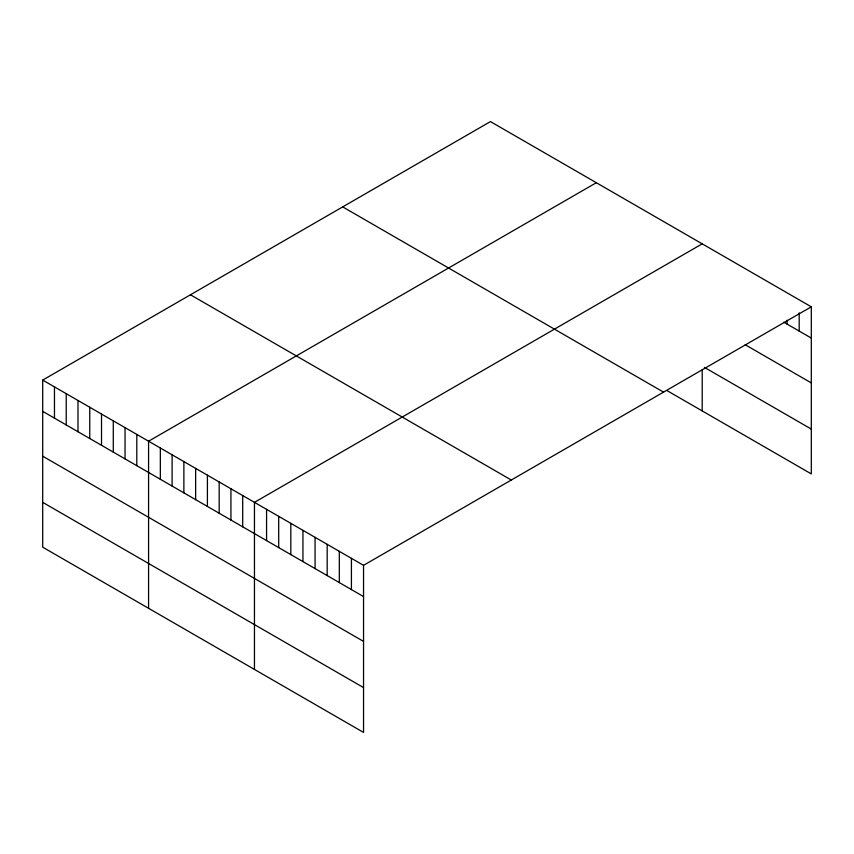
<?xml version="1.0" encoding="UTF-8"?>
<svg xmlns="http://www.w3.org/2000/svg" width="854" height="854" viewBox="0 0 854 854"><rect width="100%" height="100%" fill="white"/><g stroke="black" fill="none" stroke-linecap="round" stroke-linejoin="round"><path stroke-width="1.28" d="M811.3 306.821L363.548 565.327L363.548 732.412L42.7 547.179L42.7 380.094L490.452 121.588L811.3 306.821L811.3 473.906L666.921 390.545M596.338 182.713L148.575 441.219L148.575 608.304M702.212 243.838L254.46 502.355L254.46 669.44M783.748 322.171L811.3 338.077M745.19 344.728L811.3 382.902M704.411 367.369L811.3 429.082M342.7 206.892L663.537 392.135M190.463 294.79L511.3 480.023M42.7 380.094L363.548 565.327M42.7 411.35L363.548 596.583M42.7 456.175L363.548 641.407M42.7 502.355L363.548 687.587M799.184 312.842L799.184 331.074M787.057 320.175L787.057 324.082M702.212 369.835L702.212 410.923M351.421 558.335L351.421 589.591M339.305 551.332L339.305 582.588M327.178 544.34L327.178 575.585M315.062 537.337L315.062 568.593M302.946 530.345L302.946 561.59M290.819 523.342L290.819 554.598M278.703 516.35L278.703 547.595M266.576 509.347L266.576 540.603M242.696 495.555L242.696 526.811M230.932 488.766L230.932 520.022M219.168 481.976L219.168 513.222M207.405 475.187L207.405 506.433M195.641 468.387L195.641 499.643M183.877 461.598L183.877 492.854M172.102 454.808L172.102 486.054M160.338 448.019L160.338 479.265M136.811 434.43L136.811 465.686M125.047 427.64L125.047 458.886M113.283 420.841L113.283 452.097M101.519 414.051L101.519 445.308M89.755 407.262L89.755 438.518M77.992 400.473L77.992 431.718M66.228 393.673L66.228 424.929M54.464 386.883L54.464 418.14"/></g></svg>
